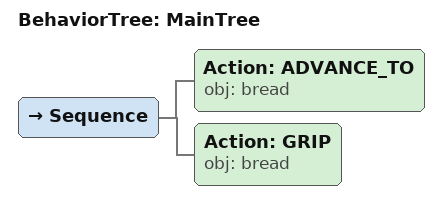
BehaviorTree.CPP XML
<root main_tree_to_execute="MainTree">
  <BehaviorTree ID="MainTree">
    <Sequence>
      <!-- Advance to bread -->
      <Action ID="ADVANCE_TO" obj="bread" />
      <!-- Grip bread -->
      <Action ID="GRIP" obj="bread" />
    </Sequence>
  </BehaviorTree>
</root>
